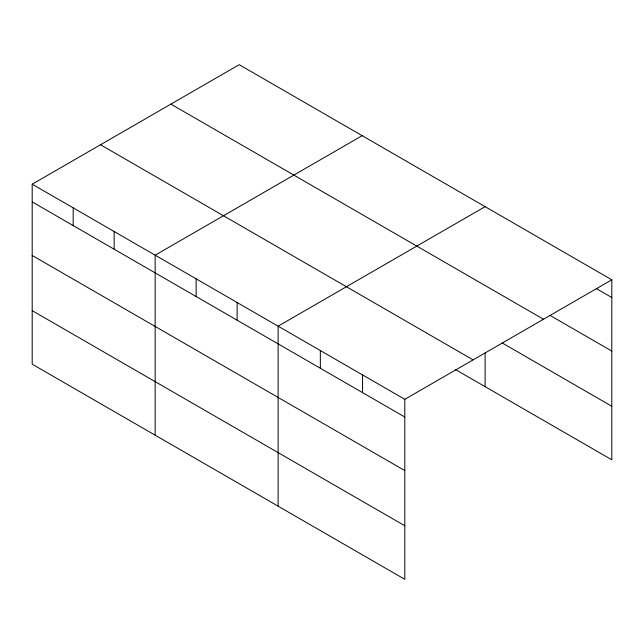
<?xml version="1.0" encoding="UTF-8"?>
<svg xmlns="http://www.w3.org/2000/svg" width="644" height="644" viewBox="0 0 644 644"><rect width="100%" height="100%" fill="white"/><g stroke="black" fill="none" stroke-linecap="round" stroke-linejoin="round"><path stroke-width="0.97" d="M32.2 184.192L404.802 399.312L404.802 579.318L32.2 364.198L32.2 184.192L239.198 64.682L611.8 279.802L611.8 459.808L455.228 369.415M362.161 135.675L155.156 255.185L155.156 435.191M485.117 206.66L278.119 326.17L278.119 506.176M404.802 399.312L611.8 279.802M596.288 288.552L611.8 297.504M549.751 315.238L611.8 351.069M170.893 104.119L543.488 319.239M502.352 343.059L611.8 406.251M100.512 144.755L473.107 359.875M32.2 201.902L404.802 417.014M32.2 255.459L404.802 470.579M32.2 310.641L404.802 525.762M485.117 352.944L485.117 386.666M362.572 374.929L362.572 392.639M320.342 350.553L320.342 368.255M237.129 302.511L237.129 320.213M196.146 278.844L196.146 296.554M114.173 231.518L114.173 249.228M73.183 207.859L73.183 225.561"/></g></svg>
